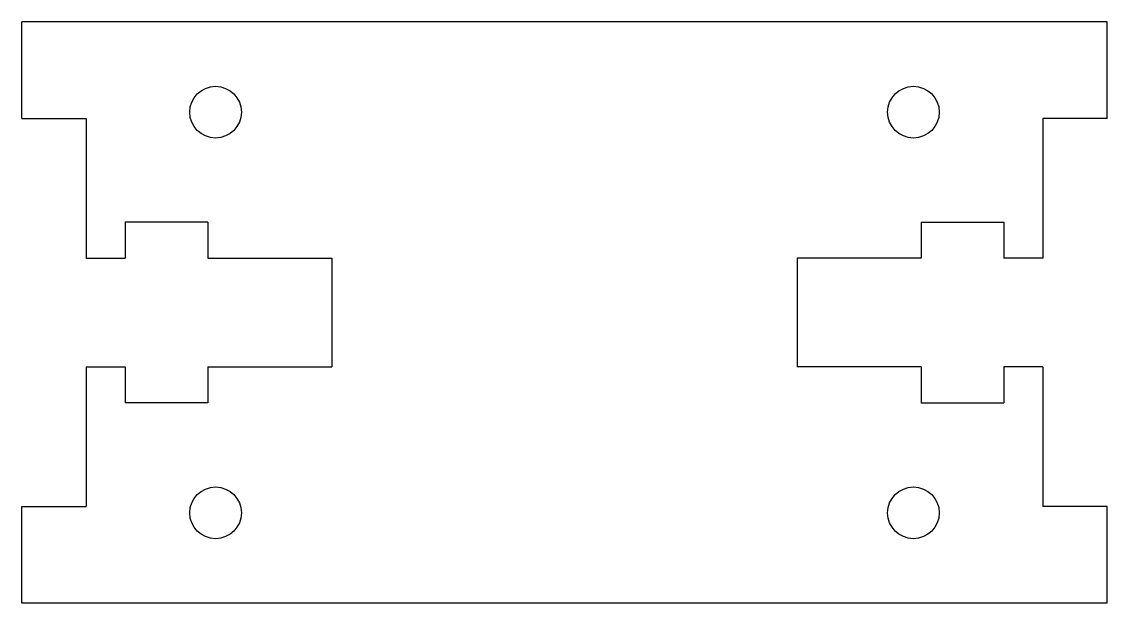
# Model space of a CAD drawing. Header units: millimetres. Extents: x -42 to 0, y 0 to 22.5.
import ezdxf

# ---------------------------------------------------------------- set-up
doc = ezdxf.new("R2010")
doc.units = ezdxf.units.MM

msp = doc.modelspace()

# ---------------------------------------------------------------- linework, layer by layer
at = {"color": 7, "linetype": 'Continuous', "lineweight": 25}
for p, q in [((0, 22.5), (-42, 22.5)), ((-42, 18.75), (-42, 22.5)), ((0, 18.75), (0, 22.5)), ((-42, 18.75), (-39.5, 18.75)), ((-39.5, 18.75), (-39.5, 13.35)), ((0, 18.75), (-2.5, 18.75)), ((-2.5, 18.75), (-2.5, 13.35)), ((-38, 14.75), (-38, 13.35)), ((-34.8, 14.75), (-38, 14.75)), ((-34.8, 14.75), (-34.8, 13.35)), ((-7.2, 14.75), (-7.2, 13.35)), ((-7.2, 14.75), (-4, 14.75)), ((-4, 14.75), (-4, 13.35)), ((-39.5, 13.35), (-38, 13.35)), ((-34.8, 13.35), (-30, 13.35)), ((-30, 13.35), (-30, 9.15)), ((-12, 13.35), (-12, 9.15)), ((-7.2, 13.35), (-12, 13.35)), ((-2.5, 13.35), (-4, 13.35)), ((-39.5, 9.15), (-38, 9.15)), ((-39.5, 9.15), (-39.5, 3.75)), ((-38, 9.15), (-38, 7.75)), ((-34.8, 9.15), (-30, 9.15)), ((-34.8, 9.15), (-34.8, 7.75)), ((-7.2, 9.15), (-12, 9.15)), ((-7.2, 9.15), (-7.2, 7.75)), ((-2.5, 9.15), (-4, 9.15)), ((-4, 9.15), (-4, 7.75)), ((-2.5, 9.15), (-2.5, 3.75)), ((-34.8, 7.75), (-38, 7.75)), ((-7.2, 7.75), (-4, 7.75)), ((-42, 3.75), (-39.5, 3.75)), ((-42, 0), (-42, 3.75)), ((0, 3.75), (-2.5, 3.75)), ((0, 0), (0, 3.75)), ((0, 0), (-42, 0))]:
    msp.add_line(p, q, dxfattribs=at)
for centre in [(-34.5, 19), (-7.5, 19), (-34.5, 3.5), (-7.5, 3.5)]:
    msp.add_circle(centre, 1, dxfattribs=at)

doc.saveas('drawing.dxf')
